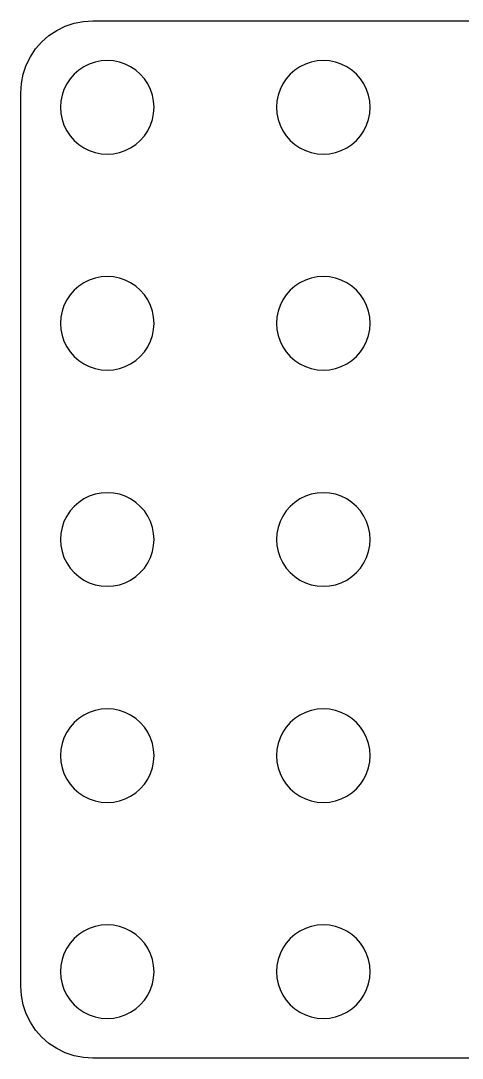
# Model space of a CAD drawing. Header units: metres. Extents: x -105 to 105, y -149 to 149.
# Drawn here: x -36 to -5.4, y -6 to 66 of the extents above; entities that cross this region are included whole.
import ezdxf

# ---------------------------------------------------------------- set-up
doc = ezdxf.new("R2010")
doc.units = ezdxf.units.M

msp = doc.modelspace()

# ---------------------------------------------------------------- linework, layer by layer
for p, q in [((-33.505, 65.3351), (-32.9184, 65.6244)), ((-32.9184, 65.6244), (-32.2991, 65.8346)), ((-32.2991, 65.8346), (-31.6576, 65.9622)), ((-31.6576, 65.9622), (-31.005, 66.005)), ((-31.005, 66.005), (31.005, 66.005)), ((-34.5405, 64.5405), (-34.0488, 64.9718)), ((-34.0488, 64.9718), (-33.505, 65.3351)), ((-34.9718, 64.0488), (-34.5405, 64.5405)), ((-35.6244, 62.9184), (-35.3351, 63.505)), ((-35.3351, 63.505), (-34.9718, 64.0488)), ((-35.8346, 62.2991), (-35.6244, 62.9184)), ((-31.625, 62.8146), (-31.9785, 62.5784)), ((-31.2437, 63.0026), (-31.625, 62.8146)), ((-30.8412, 63.1393), (-31.2437, 63.0026)), ((-30.4242, 63.2222), (-30.8412, 63.1393)), ((-30, 63.25), (-30.4242, 63.2222)), ((-29.5758, 63.2222), (-30, 63.25)), ((-29.1588, 63.1393), (-29.5758, 63.2222)), ((-28.7563, 63.0026), (-29.1588, 63.1393)), ((-28.375, 62.8146), (-28.7563, 63.0026)), ((-28.0215, 62.5784), (-28.375, 62.8146)), ((-16.625, 62.8146), (-16.9785, 62.5784)), ((-16.2437, 63.0026), (-16.625, 62.8146)), ((-15.8412, 63.1393), (-16.2437, 63.0026)), ((-15.4242, 63.2222), (-15.8412, 63.1393)), ((-15, 63.25), (-15.4242, 63.2222)), ((-14.5758, 63.2222), (-15, 63.25)), ((-14.1588, 63.1393), (-14.5758, 63.2222)), ((-13.7563, 63.0026), (-14.1588, 63.1393)), ((-13.375, 62.8146), (-13.7563, 63.0026)), ((-13.0215, 62.5784), (-13.375, 62.8146)), ((-35.9622, 61.6576), (-35.8346, 62.2991)), ((-32.5784, 61.9785), (-32.8146, 61.625)), ((-32.2981, 62.2981), (-32.5784, 61.9785)), ((-31.9785, 62.5784), (-32.2981, 62.2981)), ((-27.7019, 62.2981), (-28.0215, 62.5784)), ((-27.4216, 61.9785), (-27.7019, 62.2981)), ((-27.1854, 61.625), (-27.4216, 61.9785)), ((-17.5784, 61.9785), (-17.8146, 61.625)), ((-17.2981, 62.2981), (-17.5784, 61.9785)), ((-16.9785, 62.5784), (-17.2981, 62.2981)), ((-12.7019, 62.2981), (-13.0215, 62.5784)), ((-12.4216, 61.9785), (-12.7019, 62.2981)), ((-12.1854, 61.625), (-12.4216, 61.9785)), ((-36.005, 61.005), (-35.9622, 61.6576)), ((-33.0026, 61.2437), (-33.1393, 60.8412)), ((-32.8146, 61.625), (-33.0026, 61.2437)), ((-26.9974, 61.2437), (-27.1854, 61.625)), ((-26.8607, 60.8412), (-26.9974, 61.2437)), ((-18.0026, 61.2437), (-18.1393, 60.8412)), ((-17.8146, 61.625), (-18.0026, 61.2437)), ((-11.9974, 61.2437), (-12.1854, 61.625)), ((-11.8607, 60.8412), (-11.9974, 61.2437)), ((-36.005, -1.00499), (-36.005, 61.005)), ((-33.1393, 60.8412), (-33.2222, 60.4242)), ((-26.7778, 60.4242), (-26.8607, 60.8412)), ((-18.1393, 60.8412), (-18.2222, 60.4242)), ((-11.7778, 60.4242), (-11.8607, 60.8412)), ((-33.2222, 60.4242), (-33.25, 60)), ((-33.25, 60), (-33.2222, 59.5758)), ((-26.75, 60), (-26.7778, 60.4242)), ((-26.7778, 59.5758), (-26.75, 60)), ((-18.2222, 60.4242), (-18.25, 60)), ((-18.25, 60), (-18.2222, 59.5758)), ((-11.75, 60), (-11.7778, 60.4242)), ((-11.7778, 59.5758), (-11.75, 60)), ((-33.2222, 59.5758), (-33.1393, 59.1588)), ((-33.1393, 59.1588), (-33.0026, 58.7563)), ((-26.9974, 58.7563), (-26.8607, 59.1588)), ((-26.8607, 59.1588), (-26.7778, 59.5758)), ((-18.2222, 59.5758), (-18.1393, 59.1588)), ((-18.1393, 59.1588), (-18.0026, 58.7563)), ((-11.9974, 58.7563), (-11.8607, 59.1588)), ((-11.8607, 59.1588), (-11.7778, 59.5758)), ((-33.0026, 58.7563), (-32.8146, 58.375)), ((-32.8146, 58.375), (-32.5784, 58.0215)), ((-27.4216, 58.0215), (-27.1854, 58.375)), ((-27.1854, 58.375), (-26.9974, 58.7563)), ((-18.0026, 58.7563), (-17.8146, 58.375)), ((-17.8146, 58.375), (-17.5784, 58.0215)), ((-12.4216, 58.0215), (-12.1854, 58.375)), ((-12.1854, 58.375), (-11.9974, 58.7563)), ((-32.5784, 58.0215), (-32.2981, 57.7019)), ((-32.2981, 57.7019), (-31.9785, 57.4216)), ((-28.0215, 57.4216), (-27.7019, 57.7019)), ((-27.7019, 57.7019), (-27.4216, 58.0215)), ((-17.5784, 58.0215), (-17.2981, 57.7019)), ((-17.2981, 57.7019), (-16.9785, 57.4216)), ((-13.0215, 57.4216), (-12.7019, 57.7019)), ((-12.7019, 57.7019), (-12.4216, 58.0215)), ((-31.9785, 57.4216), (-31.625, 57.1854)), ((-31.625, 57.1854), (-31.2437, 56.9974)), ((-31.2437, 56.9974), (-30.8412, 56.8607)), ((-29.1588, 56.8607), (-28.7563, 56.9974)), ((-28.7563, 56.9974), (-28.375, 57.1854)), ((-28.375, 57.1854), (-28.0215, 57.4216)), ((-16.9785, 57.4216), (-16.625, 57.1854)), ((-16.625, 57.1854), (-16.2437, 56.9974)), ((-16.2437, 56.9974), (-15.8412, 56.8607)), ((-14.1588, 56.8607), (-13.7563, 56.9974)), ((-13.7563, 56.9974), (-13.375, 57.1854)), ((-13.375, 57.1854), (-13.0215, 57.4216)), ((-30.8412, 56.8607), (-30.4242, 56.7778)), ((-30.4242, 56.7778), (-30, 56.75)), ((-30, 56.75), (-29.5758, 56.7778)), ((-29.5758, 56.7778), (-29.1588, 56.8607)), ((-15.8412, 56.8607), (-15.4242, 56.7778)), ((-15.4242, 56.7778), (-15, 56.75)), ((-15, 56.75), (-14.5758, 56.7778)), ((-14.5758, 56.7778), (-14.1588, 56.8607)), ((-30, 48.25), (-30.4242, 48.2222)), ((-29.5758, 48.2222), (-30, 48.25)), ((-15, 48.25), (-15.4242, 48.2222)), ((-14.5758, 48.2222), (-15, 48.25)), ((-31.9785, 47.5784), (-32.2981, 47.2981)), ((-31.625, 47.8146), (-31.9785, 47.5784)), ((-31.2437, 48.0026), (-31.625, 47.8146)), ((-30.8412, 48.1393), (-31.2437, 48.0026)), ((-30.4242, 48.2222), (-30.8412, 48.1393)), ((-29.1588, 48.1393), (-29.5758, 48.2222)), ((-28.7563, 48.0026), (-29.1588, 48.1393)), ((-28.375, 47.8146), (-28.7563, 48.0026)), ((-28.0215, 47.5784), (-28.375, 47.8146)), ((-27.7019, 47.2981), (-28.0215, 47.5784)), ((-16.9785, 47.5784), (-17.2981, 47.2981)), ((-16.625, 47.8146), (-16.9785, 47.5784)), ((-16.2437, 48.0026), (-16.625, 47.8146)), ((-15.8412, 48.1393), (-16.2437, 48.0026)), ((-15.4242, 48.2222), (-15.8412, 48.1393)), ((-14.1588, 48.1393), (-14.5758, 48.2222)), ((-13.7563, 48.0026), (-14.1588, 48.1393)), ((-13.375, 47.8146), (-13.7563, 48.0026)), ((-13.0215, 47.5784), (-13.375, 47.8146)), ((-12.7019, 47.2981), (-13.0215, 47.5784)), ((-32.5784, 46.9785), (-32.8146, 46.625)), ((-32.2981, 47.2981), (-32.5784, 46.9785)), ((-27.4216, 46.9785), (-27.7019, 47.2981)), ((-27.1854, 46.625), (-27.4216, 46.9785)), ((-17.5784, 46.9785), (-17.8146, 46.625)), ((-17.2981, 47.2981), (-17.5784, 46.9785)), ((-12.4216, 46.9785), (-12.7019, 47.2981)), ((-12.1854, 46.625), (-12.4216, 46.9785)), ((-33.0026, 46.2437), (-33.1393, 45.8412)), ((-32.8146, 46.625), (-33.0026, 46.2437)), ((-26.9974, 46.2437), (-27.1854, 46.625)), ((-26.8607, 45.8412), (-26.9974, 46.2437)), ((-18.0026, 46.2437), (-18.1393, 45.8412)), ((-17.8146, 46.625), (-18.0026, 46.2437)), ((-11.9974, 46.2437), (-12.1854, 46.625)), ((-11.8607, 45.8412), (-11.9974, 46.2437)), ((-33.2222, 45.4242), (-33.25, 45)), ((-33.1393, 45.8412), (-33.2222, 45.4242)), ((-26.7778, 45.4242), (-26.8607, 45.8412)), ((-26.75, 45), (-26.7778, 45.4242)), ((-18.2222, 45.4242), (-18.25, 45)), ((-18.1393, 45.8412), (-18.2222, 45.4242)), ((-11.7778, 45.4242), (-11.8607, 45.8412)), ((-11.75, 45), (-11.7778, 45.4242)), ((-33.25, 45), (-33.2222, 44.5758)), ((-26.7778, 44.5758), (-26.75, 45)), ((-18.25, 45), (-18.2222, 44.5758)), ((-11.7778, 44.5758), (-11.75, 45)), ((-33.2222, 44.5758), (-33.1393, 44.1588)), ((-33.1393, 44.1588), (-33.0026, 43.7563)), ((-26.9974, 43.7563), (-26.8607, 44.1588)), ((-26.8607, 44.1588), (-26.7778, 44.5758)), ((-18.2222, 44.5758), (-18.1393, 44.1588)), ((-18.1393, 44.1588), (-18.0026, 43.7563)), ((-11.9974, 43.7563), (-11.8607, 44.1588)), ((-11.8607, 44.1588), (-11.7778, 44.5758)), ((-33.0026, 43.7563), (-32.8146, 43.375)), ((-32.8146, 43.375), (-32.5784, 43.0215)), ((-27.4216, 43.0215), (-27.1854, 43.375)), ((-27.1854, 43.375), (-26.9974, 43.7563)), ((-18.0026, 43.7563), (-17.8146, 43.375)), ((-17.8146, 43.375), (-17.5784, 43.0215)), ((-12.4216, 43.0215), (-12.1854, 43.375)), ((-12.1854, 43.375), (-11.9974, 43.7563)), ((-32.5784, 43.0215), (-32.2981, 42.7019)), ((-32.2981, 42.7019), (-31.9785, 42.4216)), ((-28.0215, 42.4216), (-27.7019, 42.7019)), ((-27.7019, 42.7019), (-27.4216, 43.0215)), ((-17.5784, 43.0215), (-17.2981, 42.7019)), ((-17.2981, 42.7019), (-16.9785, 42.4216)), ((-13.0215, 42.4216), (-12.7019, 42.7019)), ((-12.7019, 42.7019), (-12.4216, 43.0215)), ((-31.9785, 42.4216), (-31.625, 42.1854)), ((-31.625, 42.1854), (-31.2437, 41.9974)), ((-31.2437, 41.9974), (-30.8412, 41.8607)), ((-30.8412, 41.8607), (-30.4242, 41.7778)), ((-30.4242, 41.7778), (-30, 41.75)), ((-30, 41.75), (-29.5758, 41.7778)), ((-29.5758, 41.7778), (-29.1588, 41.8607)), ((-29.1588, 41.8607), (-28.7563, 41.9974)), ((-28.7563, 41.9974), (-28.375, 42.1854)), ((-28.375, 42.1854), (-28.0215, 42.4216)), ((-16.9785, 42.4216), (-16.625, 42.1854)), ((-16.625, 42.1854), (-16.2437, 41.9974)), ((-16.2437, 41.9974), (-15.8412, 41.8607)), ((-15.8412, 41.8607), (-15.4242, 41.7778)), ((-15.4242, 41.7778), (-15, 41.75)), ((-15, 41.75), (-14.5758, 41.7778)), ((-14.5758, 41.7778), (-14.1588, 41.8607)), ((-14.1588, 41.8607), (-13.7563, 41.9974)), ((-13.7563, 41.9974), (-13.375, 42.1854)), ((-13.375, 42.1854), (-13.0215, 42.4216)), ((-30.8412, 33.1393), (-31.2437, 33.0026)), ((-30.4242, 33.2222), (-30.8412, 33.1393)), ((-30, 33.25), (-30.4242, 33.2222)), ((-29.5758, 33.2222), (-30, 33.25)), ((-29.1588, 33.1393), (-29.5758, 33.2222)), ((-28.7563, 33.0026), (-29.1588, 33.1393)), ((-15.8412, 33.1393), (-16.2437, 33.0026)), ((-15.4242, 33.2222), (-15.8412, 33.1393)), ((-15, 33.25), (-15.4242, 33.2222)), ((-14.5758, 33.2222), (-15, 33.25)), ((-14.1588, 33.1393), (-14.5758, 33.2222)), ((-13.7563, 33.0026), (-14.1588, 33.1393)), ((-31.9785, 32.5784), (-32.2981, 32.2981)), ((-31.625, 32.8146), (-31.9785, 32.5784)), ((-31.2437, 33.0026), (-31.625, 32.8146)), ((-28.375, 32.8146), (-28.7563, 33.0026)), ((-28.0215, 32.5784), (-28.375, 32.8146)), ((-27.7019, 32.2981), (-28.0215, 32.5784)), ((-16.9785, 32.5784), (-17.2981, 32.2981)), ((-16.625, 32.8146), (-16.9785, 32.5784)), ((-16.2437, 33.0026), (-16.625, 32.8146)), ((-13.375, 32.8146), (-13.7563, 33.0026)), ((-13.0215, 32.5784), (-13.375, 32.8146)), ((-12.7019, 32.2981), (-13.0215, 32.5784)), ((-32.5784, 31.9785), (-32.8146, 31.625)), ((-32.2981, 32.2981), (-32.5784, 31.9785)), ((-27.4216, 31.9785), (-27.7019, 32.2981)), ((-27.1854, 31.625), (-27.4216, 31.9785)), ((-17.5784, 31.9785), (-17.8146, 31.625)), ((-17.2981, 32.2981), (-17.5784, 31.9785)), ((-12.4216, 31.9785), (-12.7019, 32.2981)), ((-12.1854, 31.625), (-12.4216, 31.9785)), ((-33.0026, 31.2437), (-33.1393, 30.8412)), ((-32.8146, 31.625), (-33.0026, 31.2437)), ((-26.9974, 31.2437), (-27.1854, 31.625)), ((-26.8607, 30.8412), (-26.9974, 31.2437)), ((-18.0026, 31.2437), (-18.1393, 30.8412)), ((-17.8146, 31.625), (-18.0026, 31.2437)), ((-11.9974, 31.2437), (-12.1854, 31.625)), ((-11.8607, 30.8412), (-11.9974, 31.2437)), ((-33.2222, 30.4242), (-33.25, 30)), ((-33.1393, 30.8412), (-33.2222, 30.4242)), ((-26.7778, 30.4242), (-26.8607, 30.8412)), ((-26.75, 30), (-26.7778, 30.4242)), ((-18.2222, 30.4242), (-18.25, 30)), ((-18.1393, 30.8412), (-18.2222, 30.4242)), ((-11.7778, 30.4242), (-11.8607, 30.8412)), ((-11.75, 30), (-11.7778, 30.4242)), ((-33.25, 30), (-33.2222, 29.5758)), ((-33.2222, 29.5758), (-33.1393, 29.1588)), ((-26.8607, 29.1588), (-26.7778, 29.5758)), ((-26.7778, 29.5758), (-26.75, 30)), ((-18.25, 30), (-18.2222, 29.5758)), ((-18.2222, 29.5758), (-18.1393, 29.1588)), ((-11.8607, 29.1588), (-11.7778, 29.5758)), ((-11.7778, 29.5758), (-11.75, 30)), ((-33.1393, 29.1588), (-33.0026, 28.7563)), ((-26.9974, 28.7563), (-26.8607, 29.1588)), ((-18.1393, 29.1588), (-18.0026, 28.7563)), ((-11.9974, 28.7563), (-11.8607, 29.1588)), ((-33.0026, 28.7563), (-32.8146, 28.375)), ((-32.8146, 28.375), (-32.5784, 28.0215)), ((-27.4216, 28.0215), (-27.1854, 28.375)), ((-27.1854, 28.375), (-26.9974, 28.7563)), ((-18.0026, 28.7563), (-17.8146, 28.375)), ((-17.8146, 28.375), (-17.5784, 28.0215)), ((-12.4216, 28.0215), (-12.1854, 28.375)), ((-12.1854, 28.375), (-11.9974, 28.7563)), ((-32.5784, 28.0215), (-32.2981, 27.7019)), ((-32.2981, 27.7019), (-31.9785, 27.4216)), ((-31.9785, 27.4216), (-31.625, 27.1854)), ((-28.375, 27.1854), (-28.0215, 27.4216)), ((-28.0215, 27.4216), (-27.7019, 27.7019)), ((-27.7019, 27.7019), (-27.4216, 28.0215)), ((-17.5784, 28.0215), (-17.2981, 27.7019)), ((-17.2981, 27.7019), (-16.9785, 27.4216)), ((-16.9785, 27.4216), (-16.625, 27.1854)), ((-13.375, 27.1854), (-13.0215, 27.4216)), ((-13.0215, 27.4216), (-12.7019, 27.7019)), ((-12.7019, 27.7019), (-12.4216, 28.0215)), ((-31.625, 27.1854), (-31.2437, 26.9974)), ((-31.2437, 26.9974), (-30.8412, 26.8607)), ((-30.8412, 26.8607), (-30.4242, 26.7778)), ((-30.4242, 26.7778), (-30, 26.75)), ((-30, 26.75), (-29.5758, 26.7778)), ((-29.5758, 26.7778), (-29.1588, 26.8607)), ((-29.1588, 26.8607), (-28.7563, 26.9974)), ((-28.7563, 26.9974), (-28.375, 27.1854)), ((-16.625, 27.1854), (-16.2437, 26.9974)), ((-16.2437, 26.9974), (-15.8412, 26.8607)), ((-15.8412, 26.8607), (-15.4242, 26.7778)), ((-15.4242, 26.7778), (-15, 26.75)), ((-15, 26.75), (-14.5758, 26.7778)), ((-14.5758, 26.7778), (-14.1588, 26.8607)), ((-14.1588, 26.8607), (-13.7563, 26.9974)), ((-13.7563, 26.9974), (-13.375, 27.1854)), ((-31.2437, 18.0026), (-31.625, 17.8146)), ((-30.8412, 18.1393), (-31.2437, 18.0026)), ((-30.4242, 18.2222), (-30.8412, 18.1393)), ((-30, 18.25), (-30.4242, 18.2222)), ((-29.5758, 18.2222), (-30, 18.25)), ((-29.1588, 18.1393), (-29.5758, 18.2222)), ((-28.7563, 18.0026), (-29.1588, 18.1393)), ((-28.375, 17.8146), (-28.7563, 18.0026)), ((-16.2437, 18.0026), (-16.625, 17.8146)), ((-15.8412, 18.1393), (-16.2437, 18.0026)), ((-15.4242, 18.2222), (-15.8412, 18.1393)), ((-15, 18.25), (-15.4242, 18.2222)), ((-14.5758, 18.2222), (-15, 18.25)), ((-14.1588, 18.1393), (-14.5758, 18.2222)), ((-13.7563, 18.0026), (-14.1588, 18.1393)), ((-13.375, 17.8146), (-13.7563, 18.0026)), ((-32.2981, 17.2981), (-32.5784, 16.9785)), ((-31.9785, 17.5784), (-32.2981, 17.2981)), ((-31.625, 17.8146), (-31.9785, 17.5784)), ((-28.0215, 17.5784), (-28.375, 17.8146)), ((-27.7019, 17.2981), (-28.0215, 17.5784)), ((-27.4216, 16.9785), (-27.7019, 17.2981)), ((-17.2981, 17.2981), (-17.5784, 16.9785)), ((-16.9785, 17.5784), (-17.2981, 17.2981)), ((-16.625, 17.8146), (-16.9785, 17.5784)), ((-13.0215, 17.5784), (-13.375, 17.8146)), ((-12.7019, 17.2981), (-13.0215, 17.5784)), ((-12.4216, 16.9785), (-12.7019, 17.2981)), ((-32.8146, 16.625), (-33.0026, 16.2437)), ((-32.5784, 16.9785), (-32.8146, 16.625)), ((-27.1854, 16.625), (-27.4216, 16.9785)), ((-26.9974, 16.2437), (-27.1854, 16.625)), ((-17.8146, 16.625), (-18.0026, 16.2437)), ((-17.5784, 16.9785), (-17.8146, 16.625)), ((-12.1854, 16.625), (-12.4216, 16.9785)), ((-11.9974, 16.2437), (-12.1854, 16.625)), ((-33.0026, 16.2437), (-33.1393, 15.8412)), ((-26.8607, 15.8412), (-26.9974, 16.2437)), ((-18.0026, 16.2437), (-18.1393, 15.8412)), ((-11.8607, 15.8412), (-11.9974, 16.2437)), ((-33.2222, 15.4242), (-33.25, 15)), ((-33.1393, 15.8412), (-33.2222, 15.4242)), ((-26.7778, 15.4242), (-26.8607, 15.8412)), ((-26.75, 15), (-26.7778, 15.4242)), ((-18.2222, 15.4242), (-18.25, 15)), ((-18.1393, 15.8412), (-18.2222, 15.4242)), ((-11.7778, 15.4242), (-11.8607, 15.8412)), ((-11.75, 15), (-11.7778, 15.4242)), ((-33.25, 15), (-33.2222, 14.5758)), ((-33.2222, 14.5758), (-33.1393, 14.1588)), ((-26.8607, 14.1588), (-26.7778, 14.5758)), ((-26.7778, 14.5758), (-26.75, 15)), ((-18.25, 15), (-18.2222, 14.5758)), ((-18.2222, 14.5758), (-18.1393, 14.1588)), ((-11.8607, 14.1588), (-11.7778, 14.5758)), ((-11.7778, 14.5758), (-11.75, 15)), ((-33.1393, 14.1588), (-33.0026, 13.7563)), ((-33.0026, 13.7563), (-32.8146, 13.375)), ((-27.1854, 13.375), (-26.9974, 13.7563)), ((-26.9974, 13.7563), (-26.8607, 14.1588)), ((-18.1393, 14.1588), (-18.0026, 13.7563)), ((-18.0026, 13.7563), (-17.8146, 13.375)), ((-12.1854, 13.375), (-11.9974, 13.7563)), ((-11.9974, 13.7563), (-11.8607, 14.1588)), ((-32.8146, 13.375), (-32.5784, 13.0215)), ((-32.5784, 13.0215), (-32.2981, 12.7019)), ((-27.7019, 12.7019), (-27.4216, 13.0215)), ((-27.4216, 13.0215), (-27.1854, 13.375)), ((-17.8146, 13.375), (-17.5784, 13.0215)), ((-17.5784, 13.0215), (-17.2981, 12.7019)), ((-12.7019, 12.7019), (-12.4216, 13.0215)), ((-12.4216, 13.0215), (-12.1854, 13.375)), ((-32.2981, 12.7019), (-31.9785, 12.4216)), ((-31.9785, 12.4216), (-31.625, 12.1854)), ((-28.375, 12.1854), (-28.0215, 12.4216)), ((-28.0215, 12.4216), (-27.7019, 12.7019)), ((-17.2981, 12.7019), (-16.9785, 12.4216)), ((-16.9785, 12.4216), (-16.625, 12.1854)), ((-13.375, 12.1854), (-13.0215, 12.4216)), ((-13.0215, 12.4216), (-12.7019, 12.7019)), ((-31.625, 12.1854), (-31.2437, 11.9974)), ((-31.2437, 11.9974), (-30.8412, 11.8607)), ((-30.8412, 11.8607), (-30.4242, 11.7778)), ((-30.4242, 11.7778), (-30, 11.75)), ((-30, 11.75), (-29.5758, 11.7778)), ((-29.5758, 11.7778), (-29.1588, 11.8607)), ((-29.1588, 11.8607), (-28.7563, 11.9974)), ((-28.7563, 11.9974), (-28.375, 12.1854)), ((-16.625, 12.1854), (-16.2437, 11.9974)), ((-16.2437, 11.9974), (-15.8412, 11.8607)), ((-15.8412, 11.8607), (-15.4242, 11.7778)), ((-15.4242, 11.7778), (-15, 11.75)), ((-15, 11.75), (-14.5758, 11.7778)), ((-14.5758, 11.7778), (-14.1588, 11.8607)), ((-14.1588, 11.8607), (-13.7563, 11.9974)), ((-13.7563, 11.9974), (-13.375, 12.1854)), ((-31.2437, 3.00261), (-31.625, 2.81458)), ((-30.8412, 3.13925), (-31.2437, 3.00261)), ((-30.4242, 3.22218), (-30.8412, 3.13925)), ((-30, 3.25), (-30.4242, 3.22218)), ((-29.5758, 3.22218), (-30, 3.25)), ((-29.1588, 3.13925), (-29.5758, 3.22218)), ((-28.7563, 3.00261), (-29.1588, 3.13925)), ((-28.375, 2.81458), (-28.7563, 3.00261)), ((-16.2437, 3.00261), (-16.625, 2.81458)), ((-15.8412, 3.13925), (-16.2437, 3.00261)), ((-15.4242, 3.22218), (-15.8412, 3.13925)), ((-15, 3.25), (-15.4242, 3.22218)), ((-14.5758, 3.22218), (-15, 3.25)), ((-14.1588, 3.13925), (-14.5758, 3.22218)), ((-13.7563, 3.00261), (-14.1588, 3.13925)), ((-13.375, 2.81458), (-13.7563, 3.00261)), ((-32.2981, 2.2981), (-32.5784, 1.97847)), ((-31.9785, 2.57838), (-32.2981, 2.2981)), ((-31.625, 2.81458), (-31.9785, 2.57838)), ((-28.0215, 2.57838), (-28.375, 2.81458)), ((-27.7019, 2.2981), (-28.0215, 2.57838)), ((-27.4216, 1.97847), (-27.7019, 2.2981)), ((-17.2981, 2.2981), (-17.5784, 1.97847)), ((-16.9785, 2.57838), (-17.2981, 2.2981)), ((-16.625, 2.81458), (-16.9785, 2.57838)), ((-13.0215, 2.57838), (-13.375, 2.81458)), ((-12.7019, 2.2981), (-13.0215, 2.57838)), ((-12.4216, 1.97847), (-12.7019, 2.2981)), ((-32.8146, 1.625), (-33.0026, 1.24371)), ((-32.5784, 1.97847), (-32.8146, 1.625)), ((-27.1854, 1.625), (-27.4216, 1.97847)), ((-26.9974, 1.24371), (-27.1854, 1.625)), ((-17.8146, 1.625), (-18.0026, 1.24371)), ((-17.5784, 1.97847), (-17.8146, 1.625)), ((-12.1854, 1.625), (-12.4216, 1.97847)), ((-11.9974, 1.24371), (-12.1854, 1.625)), ((-33.1393, 0.84116), (-33.2222, 0.42421)), ((-33.0026, 1.24371), (-33.1393, 0.84116)), ((-26.8607, 0.84116), (-26.9974, 1.24371)), ((-26.7778, 0.42421), (-26.8607, 0.84116)), ((-18.1393, 0.84116), (-18.2222, 0.42421)), ((-18.0026, 1.24371), (-18.1393, 0.84116)), ((-11.8607, 0.84116), (-11.9974, 1.24371)), ((-11.7778, 0.42421), (-11.8607, 0.84116)), ((-33.2222, 0.42421), (-33.25, 0)), ((-33.25, 0), (-33.2222, -0.42421)), ((-26.75, 0), (-26.7778, 0.42421)), ((-26.7778, -0.42421), (-26.75, 0)), ((-18.2222, 0.42421), (-18.25, 0)), ((-18.25, 0), (-18.2222, -0.42421)), ((-11.75, 0), (-11.7778, 0.42421)), ((-11.7778, -0.42421), (-11.75, 0)), ((-33.2222, -0.42421), (-33.1393, -0.84116)), ((-26.8607, -0.84116), (-26.7778, -0.42421)), ((-18.2222, -0.42421), (-18.1393, -0.84116)), ((-11.8607, -0.84116), (-11.7778, -0.42421)), ((-35.9622, -1.65762), (-36.005, -1.00499)), ((-33.1393, -0.84116), (-33.0026, -1.24371)), ((-33.0026, -1.24371), (-32.8146, -1.625)), ((-27.1854, -1.625), (-26.9974, -1.24371)), ((-26.9974, -1.24371), (-26.8607, -0.84116)), ((-18.1393, -0.84116), (-18.0026, -1.24371)), ((-18.0026, -1.24371), (-17.8146, -1.625)), ((-12.1854, -1.625), (-11.9974, -1.24371)), ((-11.9974, -1.24371), (-11.8607, -0.84116)), ((-35.8346, -2.29909), (-35.9622, -1.65762)), ((-32.8146, -1.625), (-32.5784, -1.97847)), ((-32.5784, -1.97847), (-32.2981, -2.2981)), ((-27.7019, -2.2981), (-27.4216, -1.97847)), ((-27.4216, -1.97847), (-27.1854, -1.625)), ((-17.8146, -1.625), (-17.5784, -1.97847)), ((-17.5784, -1.97847), (-17.2981, -2.2981)), ((-12.7019, -2.2981), (-12.4216, -1.97847)), ((-12.4216, -1.97847), (-12.1854, -1.625)), ((-35.6244, -2.91841), (-35.8346, -2.29909)), ((-32.2981, -2.2981), (-31.9785, -2.57838)), ((-31.9785, -2.57838), (-31.625, -2.81458)), ((-31.625, -2.81458), (-31.2437, -3.00259)), ((-28.7563, -3.00259), (-28.375, -2.81458)), ((-28.375, -2.81458), (-28.0215, -2.57838)), ((-28.0215, -2.57838), (-27.7019, -2.2981)), ((-17.2981, -2.2981), (-16.9785, -2.57838)), ((-16.9785, -2.57838), (-16.625, -2.81458)), ((-16.625, -2.81458), (-16.2437, -3.00259)), ((-13.7563, -3.00259), (-13.375, -2.81458)), ((-13.375, -2.81458), (-13.0215, -2.57838)), ((-13.0215, -2.57838), (-12.7019, -2.2981)), ((-35.3351, -3.50499), (-35.6244, -2.91841)), ((-34.9718, -4.0488), (-35.3351, -3.50499)), ((-31.2437, -3.00259), (-30.8412, -3.13925)), ((-30.8412, -3.13925), (-30.4242, -3.22218)), ((-30.4242, -3.22218), (-30, -3.25)), ((-30, -3.25), (-29.5758, -3.22218)), ((-29.5758, -3.22218), (-29.1588, -3.13925)), ((-29.1588, -3.13925), (-28.7563, -3.00259)), ((-16.2437, -3.00259), (-15.8412, -3.13925)), ((-15.8412, -3.13925), (-15.4242, -3.22218)), ((-15.4242, -3.22218), (-15, -3.25)), ((-15, -3.25), (-14.5758, -3.22218)), ((-14.5758, -3.22218), (-14.1588, -3.13925)), ((-14.1588, -3.13925), (-13.7563, -3.00259)), ((-34.5405, -4.54053), (-34.9718, -4.0488)), ((-34.0488, -4.97176), (-34.5405, -4.54053)), ((-33.505, -5.33511), (-34.0488, -4.97176)), ((-32.9184, -5.62439), (-33.505, -5.33511)), ((-32.2991, -5.83463), (-32.9184, -5.62439)), ((-31.6576, -5.96222), (-32.2991, -5.83463)), ((-31.005, -6.00499), (-31.6576, -5.96222)), ((31.005, -6.00499), (-31.005, -6.00499))]:
    msp.add_line(p, q)

doc.saveas('drawing.dxf')
